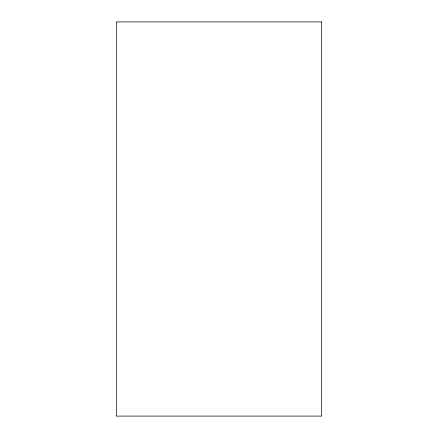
<?xml version="1.0" encoding="UTF-8"?>
<svg xmlns="http://www.w3.org/2000/svg" width="438" height="438" viewBox="0 0 438 438"><rect width="100%" height="100%" fill="white"/><g stroke="black" fill="none" stroke-linecap="round" stroke-linejoin="round"><path stroke-width="0.66" d="M321.689 21.9L116.311 21.9L116.311 416.1L321.689 416.1L321.689 21.9"/></g></svg>
